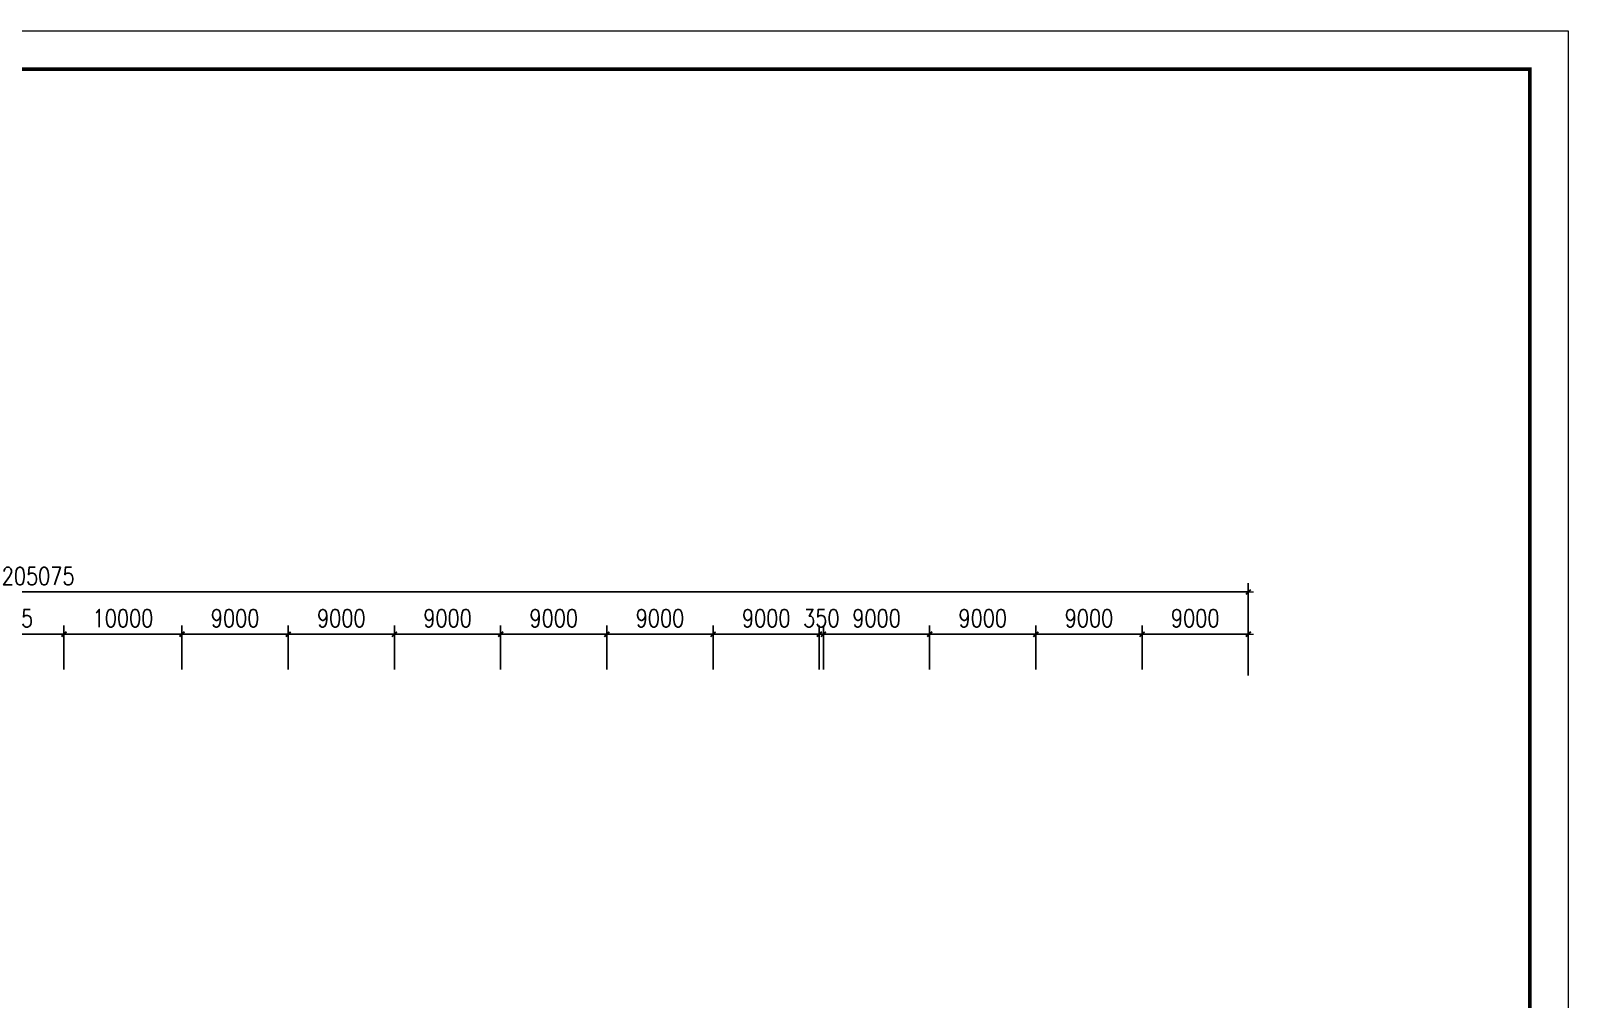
# Model space of a CAD drawing. Extents: x 5719244 to 11985375, y 1211094 to 3157953.
# Drawn here: x 6577379 to 6707655, y 1593462 to 1675543 of the extents above; entities that cross this region are included whole.
import ezdxf

# ---------------------------------------------------------------- set-up
doc = ezdxf.new("R2010")
doc.units = 0
doc.header["$LTSCALE"] = 500
doc.header["$MEASUREMENT"] = 0
doc.layers.get('0').update_dxf_attribs({"linetype": 'CONTINUOUS', "lineweight": 0})
doc.layers.get('DEFPOINTS').update_dxf_attribs({"linetype": 'CONTINUOUS', "lineweight": 0})
doc.layers.add('PUB_DIM', color=3, linetype='CONTINUOUS', lineweight=0)
doc.styles.add('DIM_FONT', font='SIMPLEX.shx', dxfattribs={"width": 0.8})
doc.dimstyles.new('DIMN300-X', dxfattribs={"dimscale": 3, "dimtxt": 500, "dimasz": 1, "dimexe": 250, "dimexo": 0, "dimgap": 200, "dimtad": 1, "dimdec": 0, "dimzin": 0, "dimdsep": 46, "dimtxsty": 'DIM_FONT', "dimblk": '_DIMX', "dimblk1": '_DIMX', "dimblk2": '_DIMX', "dimsah": 1, "dimcen": 0, "dimdle": 187.057091, "dimclrd": 3, "dimclre": 3, "dimclrt": 7, "dimadec": 0, "dimazin": 0, "dimtfac": 2.166667, "dimtdec": 0, "dimtix": 1, "dimtmove": 2, "dimatfit": 3, "dimldrblk": '_DIMX', "dimfxl": 1, "dimtolj": 1, "dimtzin": 0, "dimarcsym": 0})

# ---------------------------------------------------------------- blocks, each defined once
blk = doc.blocks.new('_DIMX')
blk.add_line((-150, 0), (150, 0))
at = {"const_width": 50}
blk.add_lwpolyline([(-70, -70), (70, 70)], dxfattribs=at)
blk = doc.blocks.new('*D356')
at = {"layer": 'DEFPOINTS', "color": 0, "transparency": 16777216}
for p in [(6653544, 1624397), (6653544, 1621397), (6662544, 1621397)]:
    blk.add_point(p, dxfattribs=at)
at = {"layer": 'PUB_DIM', "color": 3, "lineweight": -2, "transparency": 16777216}
for p, q in [((6653544, 1621397), (6653544, 1625147)), ((6662544, 1621397), (6662544, 1625147)), ((6662541, 1624397), (6653547, 1624397))]:
    blk.add_line(p, q, dxfattribs=at)
at = {"layer": 'PUB_DIM', "color": 3, "lineweight": -2, "transparency": 16777216, "xscale": 3, "yscale": 3, "zscale": 3, "rotation": 180}
blk.add_blockref('_DIMX', (6653544, 1624397), dxfattribs=at)
at = {"layer": 'PUB_DIM', "color": 3, "lineweight": -2, "transparency": 16777216, "xscale": 3, "yscale": 3, "zscale": 3}
blk.add_blockref('_DIMX', (6662544, 1624397), dxfattribs=at)
at = {"layer": 'PUB_DIM', "color": 7, "transparency": 16777216, "insert": (6658044, 1625747), "char_height": 1500, "attachment_point": 5, "style": 'DIM_FONT'}
blk.add_mtext('\\A1;9000', dxfattribs=at)
blk = doc.blocks.new('*D359')
at = {"layer": 'DEFPOINTS', "color": 0, "transparency": 16777216}
for p in [(6662544, 1624397), (6662544, 1621397), (6671544, 1621397)]:
    blk.add_point(p, dxfattribs=at)
at = {"layer": 'PUB_DIM', "color": 3, "lineweight": -2, "transparency": 16777216}
for p, q in [((6662544, 1621397), (6662544, 1625147)), ((6671544, 1621397), (6671544, 1625147)), ((6671541, 1624397), (6662547, 1624397))]:
    blk.add_line(p, q, dxfattribs=at)
at = {"layer": 'PUB_DIM', "color": 3, "lineweight": -2, "transparency": 16777216, "xscale": 3, "yscale": 3, "zscale": 3, "rotation": 180}
blk.add_blockref('_DIMX', (6662544, 1624397), dxfattribs=at)
at = {"layer": 'PUB_DIM', "color": 3, "lineweight": -2, "transparency": 16777216, "xscale": 3, "yscale": 3, "zscale": 3}
blk.add_blockref('_DIMX', (6671544, 1624397), dxfattribs=at)
at = {"layer": 'PUB_DIM', "color": 7, "transparency": 16777216, "insert": (6667044, 1625747), "char_height": 1500, "attachment_point": 5, "style": 'DIM_FONT'}
blk.add_mtext('\\A1;9000', dxfattribs=at)
blk = doc.blocks.new('*D360')
at = {"layer": 'DEFPOINTS', "color": 0, "transparency": 16777216}
for p in [(6475469, 1627978), (6475469, 1620890), (6680544, 1620890)]:
    blk.add_point(p, dxfattribs=at)
at = {"layer": 'PUB_DIM', "color": 3, "lineweight": -2, "transparency": 16777216}
for p, q in [((6475469, 1620890), (6475469, 1628728)), ((6680544, 1620890), (6680544, 1628728)), ((6680541, 1627978), (6475472, 1627978))]:
    blk.add_line(p, q, dxfattribs=at)
at = {"layer": 'PUB_DIM', "color": 3, "lineweight": -2, "transparency": 16777216, "xscale": 3, "yscale": 3, "zscale": 3, "rotation": 180}
blk.add_blockref('_DIMX', (6475469, 1627978), dxfattribs=at)
at = {"layer": 'PUB_DIM', "color": 3, "lineweight": -2, "transparency": 16777216, "xscale": 3, "yscale": 3, "zscale": 3}
blk.add_blockref('_DIMX', (6680544, 1627978), dxfattribs=at)
at = {"layer": 'PUB_DIM', "color": 7, "transparency": 16777216, "insert": (6578007, 1629328), "char_height": 1500, "attachment_point": 5, "style": 'DIM_FONT'}
blk.add_mtext('\\A1;205075', dxfattribs=at)
blk = doc.blocks.new('*D361')
at = {"layer": 'DEFPOINTS', "color": 0, "transparency": 16777216}
for p in [(6644544, 1624397), (6644544, 1621397), (6653544, 1621397)]:
    blk.add_point(p, dxfattribs=at)
at = {"layer": 'PUB_DIM', "color": 3, "lineweight": -2, "transparency": 16777216}
for p, q in [((6644544, 1621397), (6644544, 1625147)), ((6653544, 1621397), (6653544, 1625147)), ((6653541, 1624397), (6644547, 1624397))]:
    blk.add_line(p, q, dxfattribs=at)
at = {"layer": 'PUB_DIM', "color": 3, "lineweight": -2, "transparency": 16777216, "xscale": 3, "yscale": 3, "zscale": 3, "rotation": 180}
blk.add_blockref('_DIMX', (6644544, 1624397), dxfattribs=at)
at = {"layer": 'PUB_DIM', "color": 3, "lineweight": -2, "transparency": 16777216, "xscale": 3, "yscale": 3, "zscale": 3}
blk.add_blockref('_DIMX', (6653544, 1624397), dxfattribs=at)
at = {"layer": 'PUB_DIM', "color": 7, "transparency": 16777216, "insert": (6649044, 1625747), "char_height": 1500, "attachment_point": 5, "style": 'DIM_FONT'}
blk.add_mtext('\\A1;9000', dxfattribs=at)
blk = doc.blocks.new('*D362')
at = {"layer": 'DEFPOINTS', "color": 0, "transparency": 16777216}
for p in [(6644194, 1624397), (6644194, 1621397), (6644544, 1621397)]:
    blk.add_point(p, dxfattribs=at)
at = {"layer": 'PUB_DIM', "color": 3, "lineweight": -2, "transparency": 16777216}
for p, q in [((6644194, 1621397), (6644194, 1625147)), ((6644544, 1621397), (6644544, 1625147)), ((6644191, 1624397), (6644188, 1624397)), ((6644544, 1624397), (6644194, 1624397)), ((6644547, 1624397), (6644550, 1624397))]:
    blk.add_line(p, q, dxfattribs=at)
at = {"layer": 'PUB_DIM', "color": 3, "lineweight": -2, "transparency": 16777216, "xscale": 3, "yscale": 3, "zscale": 3}
blk.add_blockref('_DIMX', (6644194, 1624397), dxfattribs=at)
at = {"layer": 'PUB_DIM', "color": 3, "lineweight": -2, "transparency": 16777216, "xscale": 3, "yscale": 3, "zscale": 3, "rotation": 180}
blk.add_blockref('_DIMX', (6644544, 1624397), dxfattribs=at)
at = {"layer": 'PUB_DIM', "color": 7, "transparency": 16777216, "insert": (6644369, 1625747), "char_height": 1500, "attachment_point": 5, "style": 'DIM_FONT'}
blk.add_mtext('\\A1;350', dxfattribs=at)
blk = doc.blocks.new('*D363')
at = {"layer": 'DEFPOINTS', "color": 0, "transparency": 16777216}
for p in [(6635194, 1624397), (6635194, 1621397), (6644194, 1621397)]:
    blk.add_point(p, dxfattribs=at)
at = {"layer": 'PUB_DIM', "color": 3, "lineweight": -2, "transparency": 16777216}
for p, q in [((6635194, 1621397), (6635194, 1625147)), ((6644194, 1621397), (6644194, 1625147)), ((6644191, 1624397), (6635197, 1624397))]:
    blk.add_line(p, q, dxfattribs=at)
at = {"layer": 'PUB_DIM', "color": 3, "lineweight": -2, "transparency": 16777216, "xscale": 3, "yscale": 3, "zscale": 3, "rotation": 180}
blk.add_blockref('_DIMX', (6635194, 1624397), dxfattribs=at)
at = {"layer": 'PUB_DIM', "color": 3, "lineweight": -2, "transparency": 16777216, "xscale": 3, "yscale": 3, "zscale": 3}
blk.add_blockref('_DIMX', (6644194, 1624397), dxfattribs=at)
at = {"layer": 'PUB_DIM', "color": 7, "transparency": 16777216, "insert": (6639694, 1625747), "char_height": 1500, "attachment_point": 5, "style": 'DIM_FONT'}
blk.add_mtext('\\A1;9000', dxfattribs=at)
blk = doc.blocks.new('*D364')
at = {"layer": 'DEFPOINTS', "color": 0, "transparency": 16777216}
for p in [(6626194, 1624397), (6626194, 1621397), (6635194, 1621397)]:
    blk.add_point(p, dxfattribs=at)
at = {"layer": 'PUB_DIM', "color": 3, "lineweight": -2, "transparency": 16777216}
for p, q in [((6626194, 1621397), (6626194, 1625147)), ((6635194, 1621397), (6635194, 1625147)), ((6635191, 1624397), (6626197, 1624397))]:
    blk.add_line(p, q, dxfattribs=at)
at = {"layer": 'PUB_DIM', "color": 3, "lineweight": -2, "transparency": 16777216, "xscale": 3, "yscale": 3, "zscale": 3, "rotation": 180}
blk.add_blockref('_DIMX', (6626194, 1624397), dxfattribs=at)
at = {"layer": 'PUB_DIM', "color": 3, "lineweight": -2, "transparency": 16777216, "xscale": 3, "yscale": 3, "zscale": 3}
blk.add_blockref('_DIMX', (6635194, 1624397), dxfattribs=at)
at = {"layer": 'PUB_DIM', "color": 7, "transparency": 16777216, "insert": (6630694, 1625747), "char_height": 1500, "attachment_point": 5, "style": 'DIM_FONT'}
blk.add_mtext('\\A1;9000', dxfattribs=at)
blk = doc.blocks.new('*D365')
at = {"layer": 'DEFPOINTS', "color": 0, "transparency": 16777216}
for p in [(6617194, 1624397), (6617194, 1621397), (6626194, 1621397)]:
    blk.add_point(p, dxfattribs=at)
at = {"layer": 'PUB_DIM', "color": 3, "lineweight": -2, "transparency": 16777216}
for p, q in [((6617194, 1621397), (6617194, 1625147)), ((6626194, 1621397), (6626194, 1625147)), ((6626191, 1624397), (6617197, 1624397))]:
    blk.add_line(p, q, dxfattribs=at)
at = {"layer": 'PUB_DIM', "color": 3, "lineweight": -2, "transparency": 16777216, "xscale": 3, "yscale": 3, "zscale": 3, "rotation": 180}
blk.add_blockref('_DIMX', (6617194, 1624397), dxfattribs=at)
at = {"layer": 'PUB_DIM', "color": 3, "lineweight": -2, "transparency": 16777216, "xscale": 3, "yscale": 3, "zscale": 3}
blk.add_blockref('_DIMX', (6626194, 1624397), dxfattribs=at)
at = {"layer": 'PUB_DIM', "color": 7, "transparency": 16777216, "insert": (6621694, 1625747), "char_height": 1500, "attachment_point": 5, "style": 'DIM_FONT'}
blk.add_mtext('\\A1;9000', dxfattribs=at)
blk = doc.blocks.new('*D366')
at = {"layer": 'DEFPOINTS', "color": 0, "transparency": 16777216}
for p in [(6608194, 1624397), (6608194, 1621397), (6617194, 1621397)]:
    blk.add_point(p, dxfattribs=at)
at = {"layer": 'PUB_DIM', "color": 3, "lineweight": -2, "transparency": 16777216}
for p, q in [((6608194, 1621397), (6608194, 1625147)), ((6617194, 1621397), (6617194, 1625147)), ((6617191, 1624397), (6608197, 1624397))]:
    blk.add_line(p, q, dxfattribs=at)
at = {"layer": 'PUB_DIM', "color": 3, "lineweight": -2, "transparency": 16777216, "xscale": 3, "yscale": 3, "zscale": 3, "rotation": 180}
blk.add_blockref('_DIMX', (6608194, 1624397), dxfattribs=at)
at = {"layer": 'PUB_DIM', "color": 3, "lineweight": -2, "transparency": 16777216, "xscale": 3, "yscale": 3, "zscale": 3}
blk.add_blockref('_DIMX', (6617194, 1624397), dxfattribs=at)
at = {"layer": 'PUB_DIM', "color": 7, "transparency": 16777216, "insert": (6612694, 1625747), "char_height": 1500, "attachment_point": 5, "style": 'DIM_FONT'}
blk.add_mtext('\\A1;9000', dxfattribs=at)
blk = doc.blocks.new('*D367')
at = {"layer": 'DEFPOINTS', "color": 0, "transparency": 16777216}
for p in [(6599194, 1624397), (6599194, 1621397), (6608194, 1621397)]:
    blk.add_point(p, dxfattribs=at)
at = {"layer": 'PUB_DIM', "color": 3, "lineweight": -2, "transparency": 16777216}
for p, q in [((6599194, 1621397), (6599194, 1625147)), ((6608194, 1621397), (6608194, 1625147)), ((6608191, 1624397), (6599197, 1624397))]:
    blk.add_line(p, q, dxfattribs=at)
at = {"layer": 'PUB_DIM', "color": 3, "lineweight": -2, "transparency": 16777216, "xscale": 3, "yscale": 3, "zscale": 3, "rotation": 180}
blk.add_blockref('_DIMX', (6599194, 1624397), dxfattribs=at)
at = {"layer": 'PUB_DIM', "color": 3, "lineweight": -2, "transparency": 16777216, "xscale": 3, "yscale": 3, "zscale": 3}
blk.add_blockref('_DIMX', (6608194, 1624397), dxfattribs=at)
at = {"layer": 'PUB_DIM', "color": 7, "transparency": 16777216, "insert": (6603694, 1625747), "char_height": 1500, "attachment_point": 5, "style": 'DIM_FONT'}
blk.add_mtext('\\A1;9000', dxfattribs=at)
blk = doc.blocks.new('*D368')
at = {"layer": 'DEFPOINTS', "color": 0, "transparency": 16777216}
for p in [(6590194, 1624397), (6590194, 1621397), (6599194, 1621397)]:
    blk.add_point(p, dxfattribs=at)
at = {"layer": 'PUB_DIM', "color": 3, "lineweight": -2, "transparency": 16777216}
for p, q in [((6590194, 1621397), (6590194, 1625147)), ((6599194, 1621397), (6599194, 1625147)), ((6599191, 1624397), (6590197, 1624397))]:
    blk.add_line(p, q, dxfattribs=at)
at = {"layer": 'PUB_DIM', "color": 3, "lineweight": -2, "transparency": 16777216, "xscale": 3, "yscale": 3, "zscale": 3, "rotation": 180}
blk.add_blockref('_DIMX', (6590194, 1624397), dxfattribs=at)
at = {"layer": 'PUB_DIM', "color": 3, "lineweight": -2, "transparency": 16777216, "xscale": 3, "yscale": 3, "zscale": 3}
blk.add_blockref('_DIMX', (6599194, 1624397), dxfattribs=at)
at = {"layer": 'PUB_DIM', "color": 7, "transparency": 16777216, "insert": (6594694, 1625747), "char_height": 1500, "attachment_point": 5, "style": 'DIM_FONT'}
blk.add_mtext('\\A1;9000', dxfattribs=at)
blk = doc.blocks.new('*D369')
at = {"layer": 'DEFPOINTS', "color": 0, "transparency": 16777216}
for p in [(6580194, 1624397), (6580194, 1621397), (6590194, 1621397)]:
    blk.add_point(p, dxfattribs=at)
at = {"layer": 'PUB_DIM', "color": 3, "lineweight": -2, "transparency": 16777216}
for p, q in [((6580194, 1621397), (6580194, 1625147)), ((6590194, 1621397), (6590194, 1625147)), ((6590191, 1624397), (6580197, 1624397))]:
    blk.add_line(p, q, dxfattribs=at)
at = {"layer": 'PUB_DIM', "color": 3, "lineweight": -2, "transparency": 16777216, "xscale": 3, "yscale": 3, "zscale": 3, "rotation": 180}
blk.add_blockref('_DIMX', (6580194, 1624397), dxfattribs=at)
at = {"layer": 'PUB_DIM', "color": 3, "lineweight": -2, "transparency": 16777216, "xscale": 3, "yscale": 3, "zscale": 3}
blk.add_blockref('_DIMX', (6590194, 1624397), dxfattribs=at)
at = {"layer": 'PUB_DIM', "color": 7, "transparency": 16777216, "insert": (6585194, 1625747), "char_height": 1500, "attachment_point": 5, "style": 'DIM_FONT'}
blk.add_mtext('\\A1;10000', dxfattribs=at)
blk = doc.blocks.new('*D370')
at = {"layer": 'DEFPOINTS', "color": 0, "transparency": 16777216}
for p in [(6569819, 1624397), (6569819, 1621397), (6580194, 1621397)]:
    blk.add_point(p, dxfattribs=at)
at = {"layer": 'PUB_DIM', "color": 3, "lineweight": -2, "transparency": 16777216}
for p, q in [((6569819, 1621397), (6569819, 1625147)), ((6580194, 1621397), (6580194, 1625147)), ((6580191, 1624397), (6569822, 1624397))]:
    blk.add_line(p, q, dxfattribs=at)
at = {"layer": 'PUB_DIM', "color": 3, "lineweight": -2, "transparency": 16777216, "xscale": 3, "yscale": 3, "zscale": 3, "rotation": 180}
blk.add_blockref('_DIMX', (6569819, 1624397), dxfattribs=at)
at = {"layer": 'PUB_DIM', "color": 3, "lineweight": -2, "transparency": 16777216, "xscale": 3, "yscale": 3, "zscale": 3}
blk.add_blockref('_DIMX', (6580194, 1624397), dxfattribs=at)
at = {"layer": 'PUB_DIM', "color": 7, "transparency": 16777216, "insert": (6575007, 1625747), "char_height": 1500, "attachment_point": 5, "style": 'DIM_FONT'}
blk.add_mtext('\\A1;10375', dxfattribs=at)
blk = doc.blocks.new('*D348')
at = {"layer": 'DEFPOINTS', "color": 0, "transparency": 16777216}
for p in [(6671544, 1624397), (6671544, 1621397), (6680544, 1621397)]:
    blk.add_point(p, dxfattribs=at)
at = {"layer": 'PUB_DIM', "color": 3, "lineweight": -2, "transparency": 16777216}
for p, q in [((6671544, 1621397), (6671544, 1625147)), ((6680544, 1621397), (6680544, 1625147)), ((6680541, 1624397), (6671547, 1624397))]:
    blk.add_line(p, q, dxfattribs=at)
at = {"layer": 'PUB_DIM', "color": 3, "lineweight": -2, "transparency": 16777216, "xscale": 3, "yscale": 3, "zscale": 3, "rotation": 180}
blk.add_blockref('_DIMX', (6671544, 1624397), dxfattribs=at)
at = {"layer": 'PUB_DIM', "color": 3, "lineweight": -2, "transparency": 16777216, "xscale": 3, "yscale": 3, "zscale": 3}
blk.add_blockref('_DIMX', (6680544, 1624397), dxfattribs=at)
at = {"layer": 'PUB_DIM', "color": 7, "transparency": 16777216, "insert": (6676044, 1625747), "char_height": 1500, "attachment_point": 5, "style": 'DIM_FONT'}
blk.add_mtext('\\A1;9000', dxfattribs=at)

msp = doc.modelspace()

# ---------------------------------------------------------------- linework, layer by layer
at = {"color": 4}
msp.add_lwpolyline([(6434211.9, 1482409.7), (6434211.9, 1675543.1), (6707655, 1675543.1), (6707655, 1482409.7)], close=True, dxfattribs=at)
at = {"color": 4, "const_width": 325.1}
msp.add_lwpolyline([(6437463.3, 1485661.1), (6704403.6, 1485661.1), (6704403.6, 1672291.7), (6437463.3, 1672291.7)], close=True, dxfattribs=at)

# ---------------------------------------------------------------- dimensions: what is measured, and where the dimension line sits
at = {"layer": 'PUB_DIM'}
dim = msp.add_linear_dim(base=(6475469.2, 1627977.7), p1=(6680544.2, 1620889.9), p2=(6475469.2, 1620889.9), dimstyle='DIMN300-X', dxfattribs=at)
dim.commit()
dim.dimension.update_dxf_attribs({"geometry": '*D360', "text_midpoint": (6578006.7, 1629327.7)})
for p1, p2, picture, middle in [((6580194.2, 1621397.3), (6569819.2, 1621397.3), '*D370', (6575006.7, 1625747.3)), ((6590194.2, 1621397.3), (6580194.2, 1621397.3), '*D369', (6585194.2, 1625747.3)), ((6599194.2, 1621397.3), (6590194.2, 1621397.3), '*D368', (6594694.2, 1625747.3)), ((6608194.2, 1621397.3), (6599194.2, 1621397.3), '*D367', (6603694.2, 1625747.3)), ((6617194.2, 1621397.3), (6608194.2, 1621397.3), '*D366', (6612694.2, 1625747.3)), ((6626194.2, 1621397.3), (6617194.2, 1621397.3), '*D365', (6621694.2, 1625747.3)), ((6635194.2, 1621397.3), (6626194.2, 1621397.3), '*D364', (6630694.2, 1625747.3)), ((6644194.2, 1621397.3), (6635194.2, 1621397.3), '*D363', (6639694.2, 1625747.3)), ((6644544.2, 1621397.3), (6644194.2, 1621397.3), '*D362', (6644369.2, 1625747.3)), ((6653544.2, 1621397.3), (6644544.2, 1621397.3), '*D361', (6649044.2, 1625747.3)), ((6662544.2, 1621397.3), (6653544.2, 1621397.3), '*D356', (6658044.2, 1625747.3)), ((6671544.2, 1621397.3), (6662544.2, 1621397.3), '*D359', (6667044.2, 1625747.3)), ((6680544.2, 1621397.3), (6671544.2, 1621397.3), '*D348', (6676044.2, 1625747.3))]:
    dim = msp.add_aligned_dim(p1=p1, p2=p2, distance=-3000, dimstyle='DIMN300-X', dxfattribs=at)
    dim.commit()
    dim.dimension.update_dxf_attribs({"geometry": picture, "text_midpoint": middle})

doc.saveas('drawing.dxf')
